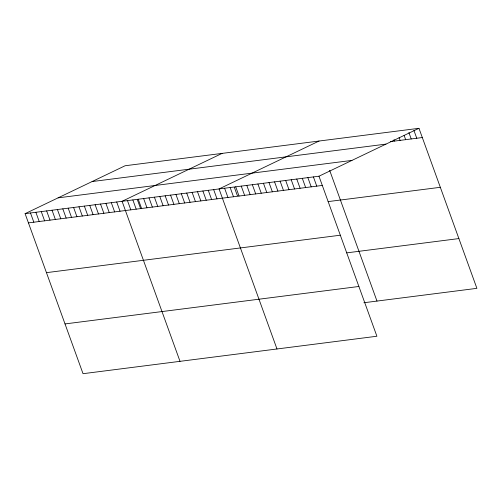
<?xml version="1.0" encoding="UTF-8"?>
<svg xmlns="http://www.w3.org/2000/svg" width="502" height="502" viewBox="0 0 502 502"><rect width="100%" height="100%" fill="white"/><g stroke="black" fill="none" stroke-linecap="round" stroke-linejoin="round"><path stroke-width="0.75" d="M25.1 213.657L318.965 176.208L376.902 336.246L83.031 373.695L25.1 213.657L125.098 165.754L418.969 128.305L476.9 288.343L363.9 302.744M222.079 153.399L122.074 201.302L180.011 361.333M319.052 141.037L219.054 188.94L276.985 348.978M318.965 176.208L418.969 128.305M390.393 141.608L422.307 137.542M92.098 181.561L385.969 144.112M58.1 197.851L351.965 160.402M28.445 222.888L322.309 185.439M328.095 201.603L440.323 187.302M46.454 272.655L340.325 235.206M346.656 252.876L458.884 238.575M65.015 323.928L358.886 286.479M413.93 130.432L416.76 138.245M408.892 132.559L411.207 138.954M404.116 135.402L405.66 139.663M399.077 137.529L400.107 140.372M394.039 139.656L394.553 141.075M329.651 170.316L376.983 301.075M313.417 176.917L316.756 186.148M307.864 177.626L311.209 186.857M302.317 178.329L305.655 187.566M296.764 179.038L300.108 188.269M291.21 179.747L294.555 188.978M285.663 180.45L289.001 189.687M280.11 181.159L283.454 190.39M274.563 181.868L277.901 191.099M269.009 182.577L272.354 191.808M263.456 183.28L266.8 192.517M257.909 183.989L261.247 193.22M252.355 184.698L255.7 193.929M246.808 185.407L250.147 194.638M241.255 186.11L244.599 195.347M235.708 186.819L239.046 196.05M234.428 187.51L237.427 195.805M230.154 187.528L233.499 196.759M224.601 188.231L227.946 197.468M213.664 189.63L217.008 198.861M208.28 190.314L211.618 199.545M202.89 190.998L206.234 200.235M197.499 191.689L200.844 200.919M192.115 192.373L195.454 201.609M186.725 193.063L190.07 202.293M181.341 193.747L184.68 202.977M175.951 194.431L179.296 203.668M170.567 195.121L173.905 204.352M165.177 195.805L168.521 205.042M159.787 196.495L163.131 205.726M154.403 197.179L157.741 206.41M149.012 197.87L152.357 207.1M143.628 198.554L146.967 207.784M138.238 199.238L141.583 208.474M137.448 199.871L140.453 208.167M132.854 199.928L136.193 209.158M127.464 200.612L130.809 209.842M116.69 201.986L120.028 211.216M111.3 202.67L114.644 211.907M105.916 203.36L109.254 212.591M100.525 204.044L103.87 213.275M95.135 204.734L98.48 213.965M89.751 205.418L93.09 214.649M84.361 206.102L87.706 215.339M78.977 206.793L82.315 216.023M73.587 207.477L76.931 216.713M68.203 208.167L71.541 217.397M62.813 208.851L66.157 218.081M57.423 209.541L60.767 218.772M52.039 210.225L55.377 219.456M46.648 210.909L49.993 220.146M41.264 211.599L44.603 220.83M35.874 212.283L39.219 221.514M30.49 212.973L33.829 222.204"/></g></svg>
